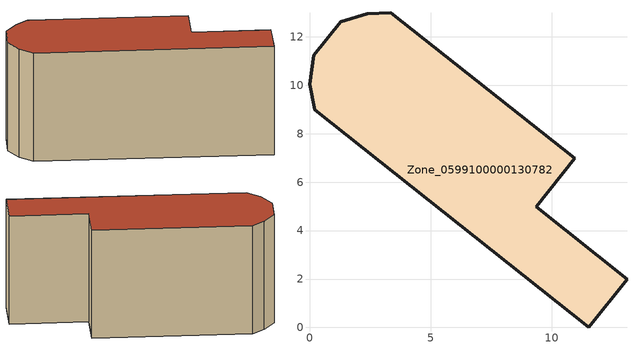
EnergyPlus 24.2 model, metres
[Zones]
Zone_0599100000130782
 floor ground (C_G): 0,10.05 0.17,11.24 1.3,12.63 2.39,12.95 3.36,13 10.95,6.98 9.36,4.98 13.11,1.99 11.52,0 0.21,8.99 z0.42
 wall outside (C_F): 0.17,11.24 0,10.05 0.21,8.99 11.52,0 13.11,1.99 9.36,4.98 10.95,6.98 3.36,13 2.39,12.95 1.3,12.63 0.17,11.24 z0.42:7.47
 roof outside (C_R): 11.52,0 13.11,1.99 9.36,4.98 10.95,6.98 3.36,13 2.39,12.95 1.3,12.63 0.17,11.24 0,10.05 0.21,8.99 z7.47
[BUILDING]
Pand.0599100000130782: North Axis=0; Terrain=City; Loads Convergence Tolerance Value=0.04; Temperature Convergence Tolerance Value=0.4; Solar Distribution=FullExterior; Maximum Number of Warmup Days=25; Minimum Number of Warmup Days=1
[Site:Location]
Rotterdam.The.Hague.AP_ZH_NLD Design_Conditions: Latitude=51.96; Longitude=4.45; Time Zone=1; Elevation=-4.5
[SITE:GROUNDTEMPERATURE:BUILDINGSURFACE]
18, 18, 18, 18, 18, 18, 18, 18, 18, 18, 18, 18
[MATERIAL] Thermal Absorptance=0.9; Solar Absorptance=0.7; Visible Absorptance=0.7
Name | Roughness | Thickness | Conductivity | Density | Specific Heat
G.TI.1975-1991 | MediumSmooth | 0.15 | 0.288461 | 540 | 1210
F.TI.1975-1991 | Rough | 0.3 | 0.230769 | 1920 | 840
R.TI.1975-1991 | MediumRough | 0.2 | 0.153846 | 1500 | 1000
[CONSTRUCTION]
C_G: G.TI.1975-1991
C_F: F.TI.1975-1991
C_R: R.TI.1975-1991
[ZONE]
Zone_0599100000130782: Type=1; Multiplier=1; Ceiling Height=Autocalculate; Volume=Autocalculate; Floor Area=autocalculate; Part of Total Floor Area=Yes
[ZONEINFILTRATION:DESIGNFLOWRATE]
Infil_Zone_0599100000130782: Zone or ZoneList or Space or SpaceList=Zone_0599100000130782; Schedule=AlwaysOn; Design Flow Rate Calculation Method=Flow/Area; Flow Rate per Floor Area=0.003; Constant Term Coefficient=1; Temperature Term Coefficient=0; Velocity Term Coefficient=0; Velocity Squared Term Coefficient=0
[HVACTEMPLATE:ZONE:IDEALLOADSAIRSYSTEM]
Zone_0599100000130782: Maximum Heating Supply Air Temperature=50; Minimum Cooling Supply Air Temperature=13; Maximum Heating Supply Air Humidity Ratio=0.0156; Minimum Cooling Supply Air Humidity Ratio=0.0077; Heating Limit=NoLimit; Cooling Limit=NoLimit; Dehumidification Control Type=ConstantSensibleHeatRatio; Cooling Sensible Heat Ratio=0.7; Dehumidification Setpoint=60; Humidification Control Type=None; Humidification Setpoint=30; Outdoor Air Method=None; Outdoor Air Flow Rate per Person=0.00944; Outdoor Air Flow Rate per Zone Floor Area=0; Outdoor Air Flow Rate per Zone=0; Demand Controlled Ventilation Type=None; Outdoor Air Economizer Type=NoEconomizer; Heat Recovery Type=None; Sensible Heat Recovery Effectiveness=0.7; Latent Heat Recovery Effectiveness=0.65
[ZONECONTROL:THERMOSTAT]
ThermostatControl_Zone_0599100000130782: Zone or ZoneList=Zone_0599100000130782; Control Type Schedule=DualSetpointControlType; Control 1=Thermostat_Zone_0599100000130782; Temperature Difference Between Cutout And Setpoint=0
[THERMOSTATSETPOINT:DUALSETPOINT]
Thermostat_Zone_0599100000130782: Heating Setpoint Temperature Schedule=HeatingSetpoint_Zone_0599100000130782; Cooling Setpoint Temperature Schedule=CoolingSetpoint_Zone_0599100000130782
[SCHEDULE:COMPACT]
HeatingSetpoint_Zone_0599100000130782: Through: 12/31, For: AllDays, Until: 24:00, 21
CoolingSetpoint_Zone_0599100000130782: Through: 12/31, For: AllDays, Until: 24:00, 24
DualSetpointControlType: Through: 12/31, For: AllDays, Until: 24:00, 4
AlwaysOn: Through: 12/31, For: AllDays, Until: 24:00, 1
